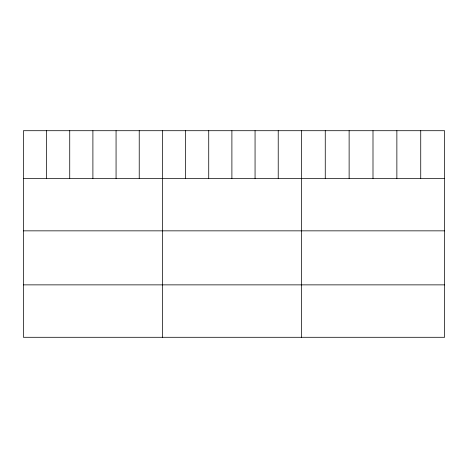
<?xml version="1.0" encoding="UTF-8"?>
<svg xmlns="http://www.w3.org/2000/svg" width="468" height="468" viewBox="0 0 468 468"><rect width="100%" height="100%" fill="white"/><g stroke="black" fill="none" stroke-linecap="round" stroke-linejoin="round"><path stroke-width="0.7" d="M444.6 178.413L444.6 337.293L23.4 337.293L23.4 130.707L444.6 130.707L444.6 178.413L23.4 178.413M23.4 230.847L444.6 230.847M23.4 284.866L444.6 284.866M420.732 130.707L420.732 178.413M396.864 130.707L396.864 178.413M372.996 130.707L372.996 178.413M349.128 130.707L349.128 178.413M325.26 130.707L325.26 178.413M301.392 130.707L301.392 337.293M278.226 130.707L278.226 178.413M255.06 130.707L255.06 178.413M231.894 130.707L231.894 178.413M208.728 130.707L208.728 178.413M185.562 130.707L185.562 178.413M162.396 130.707L162.396 337.293M139.23 130.707L139.23 178.413M116.064 130.707L116.064 178.413M92.898 130.707L92.898 178.413M69.732 130.707L69.732 178.413M46.566 130.707L46.566 178.413"/></g></svg>
